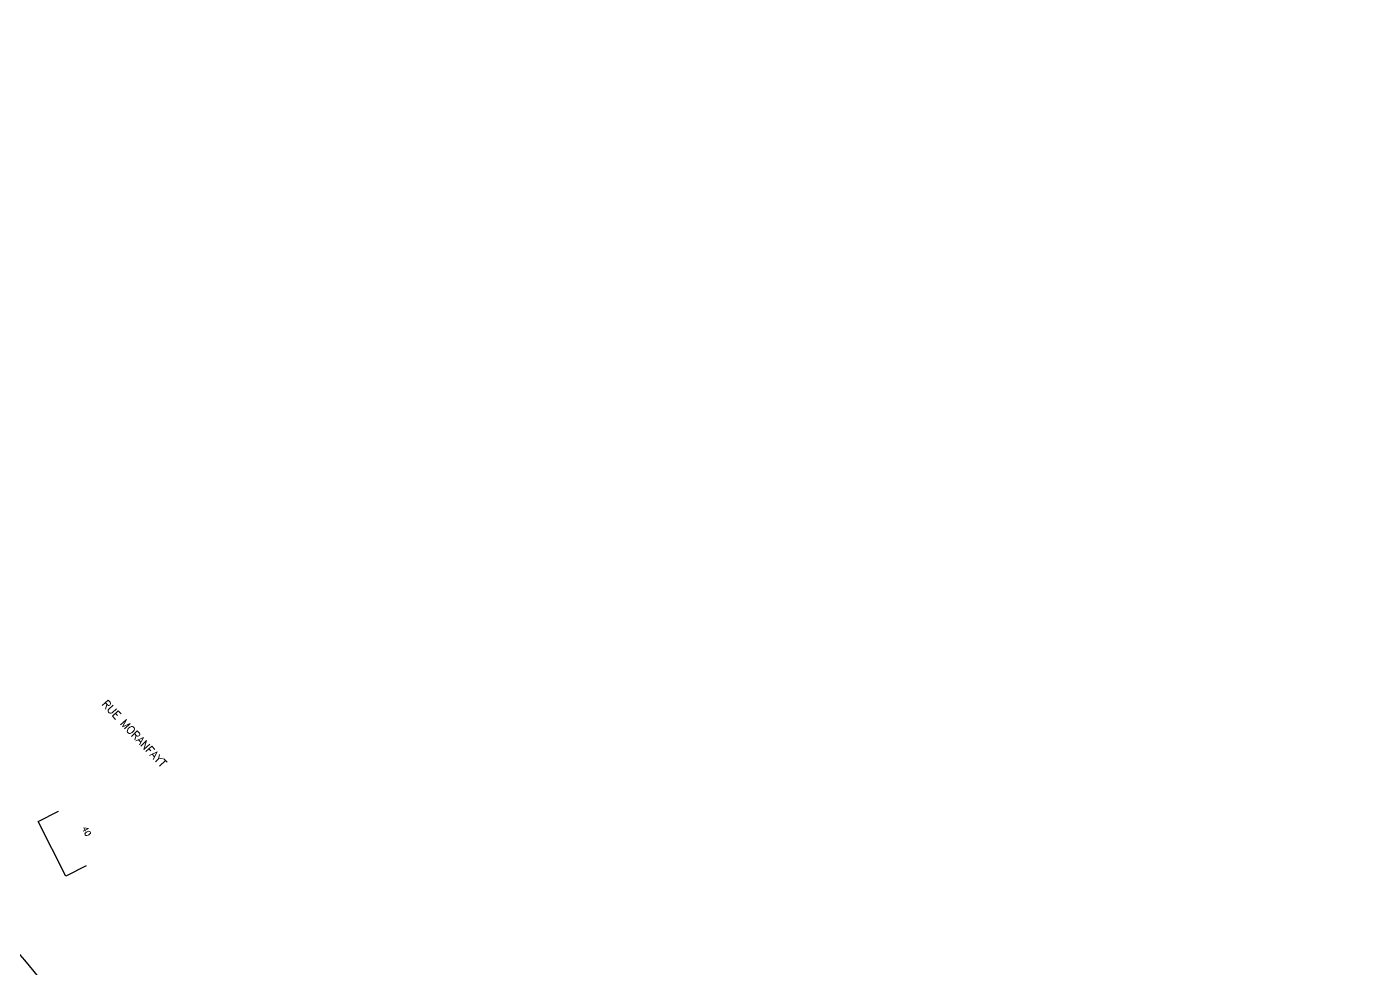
# Model space of a CAD drawing. Header units: millimetres. Extents: x 109000 to 110000, y 120000 to 121000.
# Drawn here: x 109311.5 to 109601.8, y 120338 to 120543.9 of the extents above; entities that cross this region are included whole.
import ezdxf
from ezdxf.enums import TextEntityAlignment as Align

# ---------------------------------------------------------------- set-up
doc = ezdxf.new("R2010")
doc.units = ezdxf.units.MM
for name, color, linetype in [('W0008', 7, 'CONTINUOUS'), ('W0100', 7, 'CONTINUOUS'), ('W0989', 7, 'CONTINUOUS'), ('W0991', 7, 'CONTINUOUS')]:
    doc.layers.add(name, color=color, linetype=linetype)
doc.styles.get("Standard").update_dxf_attribs({"font": 'romans.shx', "width": 0.85})

msp = doc.modelspace()

# ---------------------------------------------------------------- linework, layer by layer
at = {"layer": 'W0008'}
msp.add_lwpolyline([(109118.71, 120570.53), (109154.35, 120527.82), (109161.64, 120519.09), (109209.69, 120461.46), (109289.03, 120366.23), (109305.04, 120347.03, -0.0061), (109321.04, 120327.56, -0.011), (109335.73, 120308.12, -0.0107), (109351.69, 120285.07, -0.0085), (109364.43, 120265.03), (109376.75, 120244.94, 0.0068), (109393.64, 120217.79, 0.0126), (109406.1, 120199.64, 0.0147), (109416.85, 120185.62, 0.0122), (109428.64, 120172.06, 0.0049), (109437.78, 120162.14, 0.0137), (109450.31, 120149.42, -0.0006), (109451.54, 120148.25, -0.0036), (109460.56, 120139.24), (109519.46, 120081.15), (109601.76, 120000)], format="xyb", dxfattribs=at)
at = {"layer": 'W0100'}
msp.add_lwpolyline([(109324.58, 120360.43), (109320.12, 120358.17), (109314.07, 120370.09), (109318.52, 120372.35), (109318.52, 120372.35)], dxfattribs=at)

# ---------------------------------------------------------------- texts
at = {"layer": 'W0989'}
msp.add_text('RUE MORANFAYT', height=1.75, rotation=313.4197, dxfattribs=at).set_placement((109335.1, 120389.34), align=Align.MIDDLE)
at = {"layer": 'W0991'}
msp.add_text('40', height=1.25, rotation=296.9339, dxfattribs=at).set_placement((109324.67, 120367.98), align=Align.MIDDLE)

doc.saveas('drawing.dxf')
